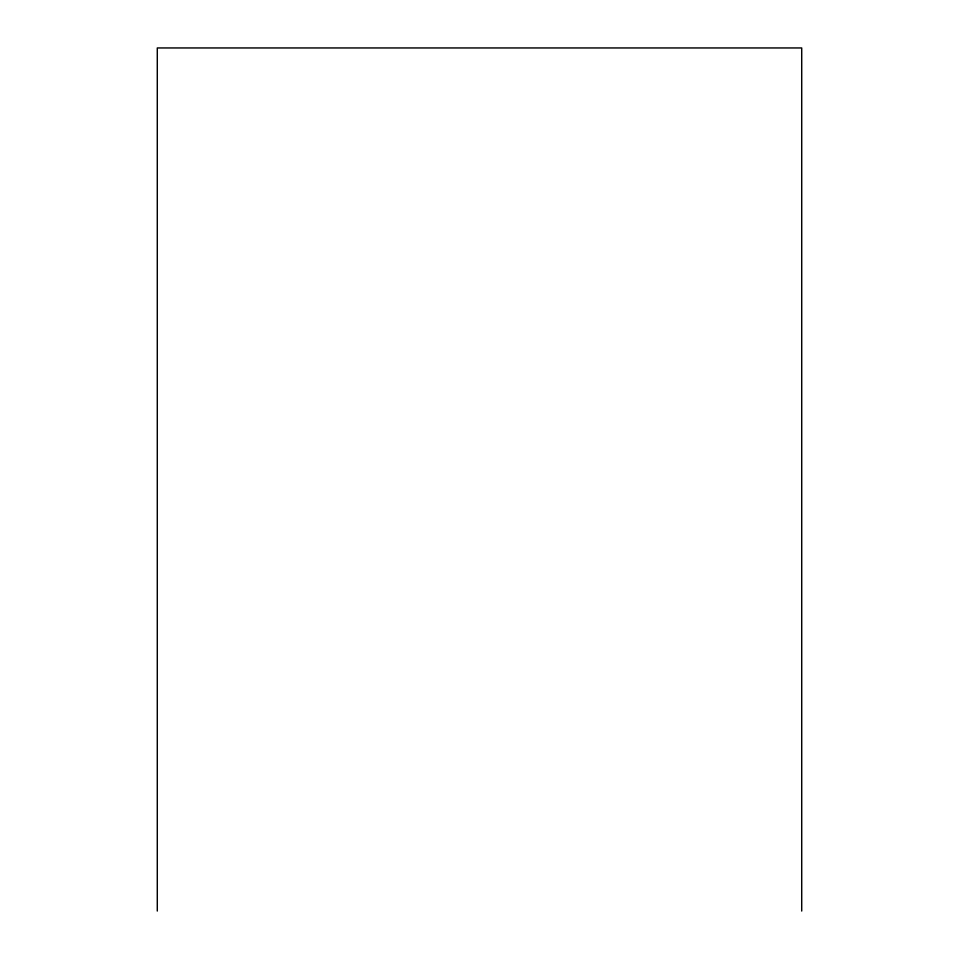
<?xml version="1.0" encoding="UTF-8"?>
<svg xmlns="http://www.w3.org/2000/svg" width="959" height="959" viewBox="0 0 959 959"><rect width="100%" height="100%" fill="white"/><g stroke="black" fill="none" stroke-linecap="round" stroke-linejoin="round"><path stroke-width="1.44" d="M801.712 911.05L801.712 47.95L157.288 47.95L157.288 911.05"/></g></svg>
